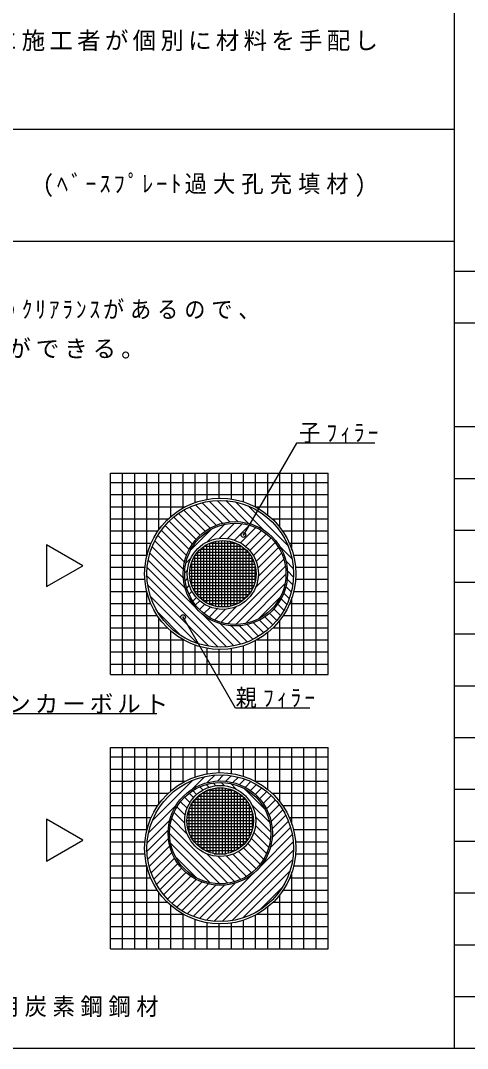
# Model space of a CAD drawing. Units: millimetres, scale not verified. Extents: x -19500 to 19500, y -13714 to 13350.
# Drawn here: x -12036 to -6333, y -13350 to -243 of the extents above; entities that cross this region are included whole.
import ezdxf

# ---------------------------------------------------------------- set-up
doc = ezdxf.new("R2010")
doc.units = ezdxf.units.MM
doc.header["$LTSCALE"] = 100
doc.header["$PDMODE"] = 32
doc.header["$PDSIZE"] = 60
doc.layers.add('F-0_F-0', color=4, linetype='Continuous')
doc.styles.add('ＭＳ ゴシック', font='')
doc.styles.get('ＭＳ ゴシック').set_extended_font_data('MS Gothic')

msp = doc.modelspace()

# ---------------------------------------------------------------- linework, layer by layer
at = {"layer": 'F-0_F-0'}
for p, q in [((-6500, -13350), (-6500, 11859.1)), ((-6500, -1632), (-19500, -1632)), ((-6500, -3060.5), (-19500, -3060.5)), ((-6500, -3437.6), (19500, -3437.6)), ((-6500, -4098.4), (19500, -4098.4)), ((-6500, -5420.1), (19500, -5420.1)), ((-8516.1, -5631.4), (-9192.3, -6802.6)), ((-7514.9, -5631.4), (-8516.1, -5631.4)), ((-10733.7, -8581.5), (-10733.7, -6013.4)), ((-10579.4, -8581.5), (-10579.4, -6013.4)), ((-10425.1, -7070.8), (-10425.1, -6013.4)), ((-10270.8, -6734.6), (-10270.8, -6013.4)), ((-10116.5, -6566.3), (-10116.5, -6013.4)), ((-9962.3, -6457.9), (-9962.3, -6013.4)), ((-9808, -6387.8), (-9808, -6013.4)), ((-9653.7, -6347.5), (-9653.7, -6013.4)), ((-9499.4, -6333.2), (-9499.4, -6013.4)), ((-9345.1, -6343.8), (-9345.1, -6013.4)), ((-9190.8, -6380), (-9190.8, -6013.4)), ((-9036.5, -6445.3), (-9036.5, -6013.4)), ((-8882.3, -6547), (-8882.3, -6013.4)), ((-8728, -6703.8), (-8728, -6013.4)), ((-8573.7, -6990.6), (-8573.7, -6013.4)), ((-8419.4, -8581.5), (-8419.4, -6013.4)), ((-8265.1, -8581.5), (-8265.1, -6013.4)), ((-10888, -6133.5), (-8110.8, -6133.5)), ((-6500, -6080.9), (19500, -6080.9)), ((-10888, -6287.8), (-8110.8, -6287.8)), ((-9802.7, -6416.6), (-9540.3, -6679)), ((-9719.1, -6391.1), (-9457.9, -6652.3)), ((-9628.4, -6372.7), (-9365.3, -6635.8)), ((-9529, -6363), (-9258.9, -6633)), ((-9418.2, -6364.6), (-9130.1, -6652.8)), ((-9290.7, -6383.1), (-8937.6, -6736.2)), ((-10888, -6442.1), (-9933.1, -6442.1)), ((-10019, -6527.5), (-9742, -6804.6)), ((-9952.1, -6485.4), (-9681.6, -6755.9)), ((-9880.1, -6448.3), (-9614.5, -6713.8)), ((-9132.5, -6432.2), (-8622.6, -6942.1)), ((-9042.6, -6442.1), (-8110.8, -6442.1)), ((-10888, -6596.4), (-10149.9, -6596.4)), ((-10192.1, -6681.8), (-9884.6, -6989.2)), ((-10138.9, -6625.8), (-9843.7, -6921.1)), ((-10081.3, -6574.4), (-9796, -6859.6)), ((-9653.4, -6890.1), (-9428.7, -6665.4)), ((-9500.8, -6846.5), (-9305.7, -6651.5)), ((-9393.5, -6848.3), (-9203.1, -6657.9)), ((-9305.5, -6869.4), (-9113.5, -6677.4)), ((-8825.7, -6596.4), (-8110.8, -6596.4)), ((-10888, -6750.7), (-10282.1, -6750.7)), ((-10284.6, -6807.4), (-9943.5, -7148.6)), ((-10240.7, -6742.3), (-9918.3, -7064.7)), ((-9864.1, -6991.6), (-9600.8, -6728.3)), ((-9230.5, -6903.5), (-9033.6, -6706.6)), ((-9166, -6948.1), (-8961.8, -6743.9)), ((-9110.9, -7002.1), (-8897.2, -6788.4)), ((-8693.5, -6750.7), (-8110.8, -6750.7)), ((-6500, -6741.7), (19500, -6741.7)), ((-10888, -6905), (-10368.6, -6905)), ((-10323.7, -6877.5), (-9958.1, -7243)), ((-9688.8, -6943.5), (-9220.7, -6943.5)), ((-9659.1, -7669.2), (-9659.1, -6925.6)), ((-9620.6, -7688), (-9620.6, -6906.9)), ((-9615.9, -6905), (-9293.5, -6905)), ((-9582, -7702.2), (-9582, -6892.7)), ((-9543.4, -7712.3), (-9543.4, -6882.5)), ((-9504.8, -7718.7), (-9504.8, -6876.1)), ((-9466.3, -7721.6), (-9466.3, -6873.3)), ((-9427.7, -7720.9), (-9427.7, -6874)), ((-9389.1, -7716.6), (-9389.1, -6878.2)), ((-9350.6, -7708.7), (-9350.6, -6886.1)), ((-9312, -7697), (-9312, -6897.9)), ((-9273.4, -7681), (-9273.4, -6913.8)), ((-9234.8, -7660.3), (-9234.8, -6934.6)), ((-9065.3, -7065.6), (-8839.2, -6839.5)), ((-9029.9, -7139.4), (-8787.8, -6897.2)), ((-8733.8, -6940), (-8573.5, -7100.3)), ((-8607, -6905), (-8110.8, -6905)), ((-10888, -7059.2), (-10422.2, -7059.2)), ((-10385.4, -7034), (-9932.9, -7486.4)), ((-10357.4, -6952.8), (-9958.1, -7352.2)), ((-9813.4, -7524), (-9813.4, -7070.8)), ((-9805.8, -7059.2), (-9103.6, -7059.2)), ((-9776.3, -7020.7), (-9133.1, -7020.7)), ((-9774.8, -7575.9), (-9774.8, -7019)), ((-9738.6, -6982.1), (-9170.8, -6982.1)), ((-9736.3, -7614.8), (-9736.3, -6980)), ((-9697.7, -7645.2), (-9697.7, -6949.6)), ((-9196.3, -7633.9), (-9196.3, -6960.9)), ((-9157.7, -7600.4), (-9157.7, -6994.4)), ((-9119.1, -7557), (-9119.1, -7037.8)), ((-9007.2, -7225.7), (-8743.1, -6961.6)), ((-9002.7, -7330.3), (-8705.5, -7033.1)), ((-8553.4, -7059.2), (-8110.8, -7059.2)), ((-10406.6, -7121.9), (-9811.1, -7717.3)), ((-9927.1, -7163.7), (-9862.1, -7098.7)), ((-9860.9, -7175), (-9048.5, -7175)), ((-9852, -7446.4), (-9852, -7148.4)), ((-9847.3, -7136.4), (-9062.2, -7136.4)), ((-9829.1, -7097.8), (-9080.3, -7097.8)), ((-9390.6, -7936.4), (-8656, -7201.8)), ((-9080.6, -7497.5), (-9080.6, -7097.4)), ((-9042, -7395.8), (-9042, -7199.1)), ((-9037.3, -7474), (-8675.9, -7112.6)), ((-8650.4, -7132.5), (-8555.1, -7227.8)), ((-10888, -7213.5), (-10448.5, -7213.5)), ((-10422.8, -7323.8), (-9514.2, -8232.4)), ((-10419.8, -7217.7), (-9408.1, -8229.4)), ((-9941, -7286.7), (-9905.6, -7251.4)), ((-9879, -7290.7), (-9030.5, -7290.7)), ((-9877.8, -7329.2), (-9031.6, -7329.2)), ((-9876.6, -7252.1), (-9032.9, -7252.1)), ((-9870.6, -7213.5), (-9038.8, -7213.5)), ((-9288.6, -7943.5), (-8649, -7303.9)), ((-8630.6, -7261.4), (-8553.4, -7338.6)), ((-8527.2, -7213.5), (-8110.8, -7213.5)), ((-10888, -7367.8), (-10449.6, -7367.8)), ((-10411.6, -7444.1), (-9634.5, -8221.2)), ((-9934.5, -7389.3), (-9903.8, -7358.6)), ((-9915, -7479), (-9882.7, -7446.6)), ((-9873.1, -7367.8), (-9036.3, -7367.8)), ((-9864.8, -7406.4), (-9044.7, -7406.4)), ((-9852.5, -7445), (-9056.9, -7445)), ((-9166.6, -7930.6), (-8661.8, -7425.8)), ((-8649.9, -7460.3), (-8581.5, -7528.7)), ((-8633.4, -7367.7), (-8563.1, -7438)), ((-8526.1, -7367.8), (-8110.8, -7367.8)), ((-6500, -7402.5), (19500, -7402.5)), ((-10888, -7522.1), (-10425.6, -7522.1)), ((-10425.1, -8581.5), (-10425.1, -7524.1)), ((-10377, -7587.8), (-9778.2, -8186.6)), ((-9885.8, -7558.8), (-9848.6, -7521.6)), ((-9791.3, -7600.9), (-9838, -7647.5)), ((-9836, -7483.5), (-9073.4, -7483.5)), ((-9814.6, -7522.1), (-9094.8, -7522.1)), ((-9787.5, -7560.7), (-9122, -7560.7)), ((-9752.9, -7599.2), (-9156.5, -7599.2)), ((-8998.2, -7871.3), (-8721.1, -7594.2)), ((-8676.5, -7542.8), (-8607, -7612.2)), ((-8550.1, -7522.1), (-8110.8, -7522.1)), ((-10888, -7676.4), (-10374.5, -7676.4)), ((-9804, -7695.3), (-9750, -7641.3)), ((-9752.9, -7753.2), (-9686.6, -7686.9)), ((-9708, -7637.8), (-9201.4, -7637.8)), ((-9695.2, -7804.6), (-9612.8, -7722.2)), ((-9645.5, -7676.4), (-9263.9, -7676.4)), ((-9530.1, -7715), (-9379.3, -7715)), ((-9479.8, -7916.5), (-9278.2, -7714.9)), ((-8753.5, -7684), (-8675.8, -7761.7)), ((-8711.4, -7617), (-8638.7, -7689.7)), ((-8601.1, -7676.4), (-8110.8, -7676.4)), ((-8573.7, -8581.5), (-8573.7, -7604.3)), ((-10888, -7830.7), (-10291.3, -7830.7)), ((-10281.5, -7792.4), (-9982.8, -8091.1)), ((-10270.8, -8581.5), (-10270.8, -7860.3)), ((-9291.1, -9012.3), (-9962, -7850.2)), ((-9714.9, -7813.5), (-9312.3, -8216.2)), ((-9630.8, -7849.3), (-9526.4, -7745)), ((-9559.3, -7886.9), (-9421.9, -7749.5)), ((-8918.6, -7846.1), (-8816.3, -7948.5)), ((-8857.2, -7798.5), (-8764.8, -7890.9)), ((-8802.1, -7744.4), (-8717.9, -7828.6)), ((-8684.4, -7830.7), (-8110.8, -7830.7)), ((-10888, -7985), (-10164, -7985)), ((-9484, -7935.4), (-9224.4, -8194.9)), ((-9349.7, -7960.5), (-9143.2, -8167)), ((-9240.6, -7960.6), (-9067.9, -8133.2)), ((-9146.1, -7945.9), (-8997.9, -8094.2)), ((-9062.2, -7920.7), (-8932.7, -8050.3)), ((-8986.8, -7887.1), (-8872.2, -8001.6)), ((-8811.7, -7985), (-8110.8, -7985)), ((-8728, -8581.5), (-8728, -7891.1)), ((-10116.5, -8581.5), (-10116.5, -8028.6)), ((-8882.3, -8581.5), (-8882.3, -8047.8)), ((-6500, -8063.4), (19500, -8063.4)), ((-10888, -8139.2), (-9958.2, -8139.2)), ((-9962.3, -8581.5), (-9962.3, -8136.9)), ((-9808, -8581.5), (-9808, -8207)), ((-9653.7, -8581.5), (-9653.7, -8247.3)), ((-9345.1, -8581.5), (-9345.1, -8251.1)), ((-9190.8, -8581.5), (-9190.8, -8214.8)), ((-9036.5, -8581.5), (-9036.5, -8149.6)), ((-9017.5, -8139.2), (-8110.8, -8139.2)), ((-10888, -8293.5), (-8110.8, -8293.5)), ((-9499.4, -8581.5), (-9499.4, -8261.6)), ((-10888, -8447.8), (-8110.8, -8447.8)), ((-6500, -8724.2), (19500, -8724.2)), ((-8345.8, -9012.3), (-9291.1, -9012.3)), ((-12556.7, -9077.6), (-10294.8, -9077.6)), ((-6500, -9385), (19500, -9385)), ((-10733.7, -12081.3), (-10733.7, -9513.2)), ((-10579.4, -12081.3), (-10579.4, -9513.2)), ((-10425.1, -10570.6), (-10425.1, -9513.2)), ((-10270.8, -10234.4), (-10270.8, -9513.2)), ((-10116.5, -10066.1), (-10116.5, -9513.2)), ((-9962.3, -9957.7), (-9962.3, -9513.2)), ((-9808, -9887.6), (-9808, -9513.2)), ((-9653.7, -9847.3), (-9653.7, -9513.2)), ((-9499.4, -9833), (-9499.4, -9513.2)), ((-9345.1, -9843.5), (-9345.1, -9513.2)), ((-9190.8, -9879.8), (-9190.8, -9513.2)), ((-9036.5, -9945.1), (-9036.5, -9513.2)), ((-8882.3, -10046.8), (-8882.3, -9513.2)), ((-8728, -10203.5), (-8728, -9513.2)), ((-8573.7, -10490.4), (-8573.7, -9513.2)), ((-8419.4, -12081.3), (-8419.4, -9513.2)), ((-8265.1, -12081.3), (-8265.1, -9513.2)), ((-10888, -9633.3), (-8110.8, -9633.3)), ((-10888, -9787.6), (-8110.8, -9787.6)), ((-10888, -9941.9), (-9933.1, -9941.9)), ((-10353.1, -10441.9), (-9843.1, -9931.9)), ((-9845.2, -10043.1), (-9684.9, -9882.8)), ((-9652.8, -9959.8), (-9557.4, -9864.4)), ((-9523.9, -9940), (-9446.6, -9862.7)), ((-9477.1, -9958.4), (-9436.9, -9998.6)), ((-9417.5, -9942.7), (-9347.3, -9872.5)), ((-9325, -9959.2), (-9256.6, -9890.9)), ((-9242.5, -9985.9), (-9173, -9916.4)), ((-9168.3, -10020.8), (-9095.6, -9948.1)), ((-9042.6, -9941.9), (-8110.8, -9941.9)), ((-9789, -10110.3), (-9838, -10061.4)), ((-9749.2, -10013.5), (-9709.3, -10053.5)), ((-9692.3, -10820.8), (-9692.3, -10077.2)), ((-9669.4, -9984.3), (-9633.8, -10019.9)), ((-9653.7, -10839.5), (-9653.7, -10058.5)), ((-9649, -10056.5), (-9326.6, -10056.5)), ((-9615.1, -10853.7), (-9615.1, -10044.2)), ((-9579.7, -9964.9), (-9545.2, -9999.4)), ((-9576.5, -10863.9), (-9576.5, -10034.1)), ((-9538, -10870.3), (-9538, -10027.7)), ((-9499.4, -10873.1), (-9499.4, -10024.9)), ((-9460.8, -10872.4), (-9460.8, -10025.6)), ((-9422.3, -10868.2), (-9422.3, -10029.8)), ((-9383.7, -10860.3), (-9383.7, -10037.7)), ((-9354.1, -9972.3), (-9280.4, -10046)), ((-9345.1, -10848.5), (-9345.1, -10049.4)), ((-9306.5, -10832.6), (-9306.5, -10065.4)), ((-9268, -10811.9), (-9268, -10086.1)), ((-9182.1, -10035.2), (-8918.7, -10298.6)), ((-9101.3, -10062.8), (-9023.6, -9985.2)), ((-9040.8, -10111.5), (-8956.6, -10027.3)), ((-8986.8, -10166.6), (-8894.4, -10074.2)), ((-6500, -10045.9), (19500, -10045.9)), ((-10888, -10096.2), (-10149.9, -10096.2)), ((-9995, -10204.1), (-9911.4, -10287.7)), ((-9943.6, -10146.5), (-9875.7, -10214.4)), ((-9885.7, -10095.3), (-9829.6, -10151.3)), ((-9846.5, -10675.6), (-9846.5, -10222.4)), ((-9839, -10210.8), (-9136.7, -10210.8)), ((-9809.4, -10172.2), (-9166.2, -10172.2)), ((-9808, -10727.4), (-9808, -10170.5)), ((-9771.7, -10133.7), (-9204, -10133.7)), ((-9769.4, -10766.4), (-9769.4, -10131.6)), ((-9730.8, -10796.8), (-9730.8, -10101.2)), ((-9721.9, -10095.1), (-9253.8, -10095.1)), ((-9229.4, -10785.5), (-9229.4, -10112.5)), ((-9190.8, -10752), (-9190.8, -10146)), ((-9152.3, -10708.6), (-9152.3, -10189.4)), ((-8939.1, -10228), (-8836.8, -10125.6)), ((-8898.2, -10296.1), (-8783.6, -10181.6)), ((-8825.7, -10096.2), (-8110.8, -10096.2)), ((-10888, -10250.5), (-10282.1, -10250.5)), ((-10402.2, -10600.1), (-10049.1, -10247)), ((-10077.3, -10340), (-9940.2, -10477.2)), ((-10039.7, -10268.5), (-9934.8, -10373.5)), ((-9894.1, -10326.5), (-9081.6, -10326.5)), ((-9885.1, -10598), (-9885.1, -10300)), ((-9880.4, -10287.9), (-9095.3, -10287.9)), ((-9862.2, -10249.4), (-9113.4, -10249.4)), ((-9113.7, -10649), (-9113.7, -10248.9)), ((-9084.9, -10241.5), (-8855.8, -10470.6)), ((-9075.1, -10547.3), (-9075.1, -10350.6)), ((-8864.5, -10371.6), (-8735, -10242.1)), ((-8839.3, -10455.5), (-8691.1, -10307.2)), ((-8693.5, -10250.5), (-8110.8, -10250.5)), ((-10888, -10404.7), (-10368.6, -10404.7)), ((-10420.6, -10727.6), (-10132.4, -10439.4)), ((-10106.9, -10419.6), (-9908.3, -10618.1)), ((-9912.1, -10442.2), (-9063.6, -10442.2)), ((-9910.9, -10480.8), (-9064.7, -10480.8)), ((-9909.7, -10403.7), (-9066, -10403.7)), ((-9903.7, -10365.1), (-9071.9, -10365.1)), ((-9037.5, -10398), (-8841.9, -10593.6)), ((-8824.7, -10550), (-8652, -10377.3)), ((-8824.7, -10659.1), (-8618.3, -10452.6)), ((-8607, -10404.7), (-8110.8, -10404.7)), ((-10888, -10559), (-10422.2, -10559)), ((-10422.3, -10838.4), (-10152.2, -10568.3)), ((-10133.9, -10610.8), (-9494.3, -11250.4)), ((-10126.8, -10508.8), (-9392.2, -11243.3)), ((-9906.2, -10519.4), (-9069.4, -10519.4)), ((-9897.9, -10557.9), (-9077.8, -10557.9)), ((-9885.7, -10596.5), (-9090, -10596.5)), ((-9058.7, -10594.9), (-8867.8, -10785.9)), ((-9038.2, -10506.3), (-8848.3, -10696.2)), ((-8849.9, -10793.3), (-8590.3, -10533.8)), ((-8553.4, -10559), (-8110.8, -10559)), ((-10888, -10713.3), (-10448.5, -10713.3)), ((-10412.6, -10937.8), (-10149.5, -10674.7)), ((-10121, -10732.7), (-9616.2, -11237.5)), ((-9869.1, -10635.1), (-9106.5, -10635.1)), ((-9847.8, -10673.7), (-9127.9, -10673.7)), ((-9820.6, -10712.2), (-9155.1, -10712.2)), ((-9567.5, -11729.2), (-8555.9, -10717.5)), ((-9136.5, -10735.4), (-8934.3, -10937.6)), ((-9092.4, -10670.4), (-8897, -10865.8)), ((-8971.7, -11024.3), (-8569.1, -10621.6)), ((-8527.2, -10713.3), (-8110.8, -10713.3)), ((-6500, -10706.7), (19500, -10706.7)), ((-10888, -10867.6), (-10449.6, -10867.6)), ((-10394.2, -11028.5), (-10133, -10767.2)), ((-10368.6, -11112), (-10106.3, -10849.7)), ((-9786, -10750.8), (-9189.6, -10750.8)), ((-9741.1, -10789.4), (-9234.6, -10789.4)), ((-9678.7, -10827.9), (-9297, -10827.9)), ((-9657, -10869.5), (-9303, -11223.4)), ((-9563.3, -10866.5), (-9412.4, -10866.5)), ((-9461.5, -11732.2), (-8552.8, -10823.6)), ((-9326.6, -10872.6), (-9087.6, -11111.5)), ((-9253.3, -10836.8), (-9029.9, -11060.1)), ((-9190.2, -10790.8), (-8978.8, -11002.2)), ((-8526.1, -10867.6), (-8110.8, -10867.6)), ((-10337, -11189.5), (-10071.4, -10923.9)), ((-10299.9, -11261.5), (-10029.4, -10990.9)), ((-10061.7, -10901.1), (-9784.6, -11178.2)), ((-9516, -10901.4), (-9223.5, -11193.9)), ((-9412.4, -10895.9), (-9152, -11156.3)), ((-9341.2, -11721), (-8564, -10943.9)), ((-10888, -11021.9), (-10425.6, -11021.9)), ((-10425.1, -12081.3), (-10425.1, -11023.9)), ((-10257.7, -11328.4), (-9980.7, -11051.4)), ((-10210.9, -11390.6), (-9925.6, -11105.4)), ((-9663.4, -11716), (-9067.9, -11120.5)), ((-9197.4, -11686.4), (-8598.7, -11087.6)), ((-8573.7, -12081.3), (-8573.7, -11104.1)), ((-8550.1, -11021.9), (-8110.8, -11021.9)), ((-10888, -11176.2), (-10374.5, -11176.2)), ((-10159.4, -11448.3), (-9864.2, -11153.1)), ((-10103.5, -11501.4), (-9796.1, -11194)), ((-10043, -11550), (-9720.6, -11227.7)), ((-9977.8, -11594), (-9636.7, -11252.9)), ((-9907.8, -11633), (-9542.2, -11267.5)), ((-9832.4, -11666.8), (-9433.1, -11267.5)), ((-9751.3, -11694.7), (-9298.9, -11242.3)), ((-8601.1, -11176.2), (-8110.8, -11176.2)), ((-10888, -11330.5), (-10291.3, -11330.5)), ((-10270.8, -12081.3), (-10270.8, -11360)), ((-8992.9, -11590.9), (-8694.2, -11292.2)), ((-8728, -12081.3), (-8728, -11390.9)), ((-8684.4, -11330.5), (-8110.8, -11330.5)), ((-6500, -11367.5), (19500, -11367.5)), ((-10888, -11484.7), (-10164, -11484.7)), ((-10116.5, -12081.3), (-10116.5, -11528.4)), ((-8811.7, -11484.7), (-8110.8, -11484.7)), ((-10888, -11639), (-9958.2, -11639)), ((-9962.3, -12081.3), (-9962.3, -11636.7)), ((-9036.5, -12081.3), (-9036.5, -11649.4)), ((-9017.5, -11639), (-8110.8, -11639)), ((-8882.3, -12081.3), (-8882.3, -11547.6)), ((-10888, -11793.3), (-8110.8, -11793.3)), ((-9808, -12081.3), (-9808, -11706.8)), ((-9653.7, -12081.3), (-9653.7, -11747.1)), ((-9499.4, -12081.3), (-9499.4, -11761.4)), ((-9345.1, -12081.3), (-9345.1, -11750.9)), ((-9190.8, -12081.3), (-9190.8, -11714.6)), ((-10888, -11947.6), (-8110.8, -11947.6)), ((-6500, -12028.3), (19500, -12028.3)), ((-6500, -12689.2), (19500, -12689.2)), ((19500, -13350), (-19500, -13350))]:
    msp.add_line(p, q, dxfattribs=at)
at = {"layer": 'F-0_F-0', "color": 3}
for p, q in [((-10888, -6013.4), (-8110.8, -6013.4)), ((-10888, -8581.5), (-10888, -6013.4)), ((-8110.8, -8581.5), (-8110.8, -6013.4)), ((-10888, -8581.5), (-8110.8, -8581.5)), ((-10888, -9513.2), (-8110.8, -9513.2)), ((-10888, -12081.3), (-10888, -9513.2)), ((-8110.8, -12081.3), (-8110.8, -9513.2)), ((-10888, -12081.3), (-8110.8, -12081.3))]:
    msp.add_line(p, q, dxfattribs=at)
at = {"layer": 'F-0_F-0'}
for points in [[(-11242.9, -7194.5), (-11703.6, -6928.5), (-11703.6, -7460.4)], [(-11242.9, -10694.3), (-11703.6, -10428.3), (-11703.6, -10960.2)]]:
    msp.add_lwpolyline(points, close=True, dxfattribs=at)
at = {"layer": 'F-0_F-0', "color": 3}
for centre, radius in [((-9487.8, -7297.4), 964.3), ((-9487.8, -7297.4), 935.4), ((-9295, -7297.4), 665.4), ((-9295, -7297.4), 646.1), ((-9454.7, -7297.4), 453.2), ((-9454.7, -7297.4), 424.3), ((-9487.8, -10797.2), 964.3), ((-9487.8, -10604.4), 665.4), ((-9487.8, -10604.4), 646.1), ((-9487.8, -10449), 453.2), ((-9487.8, -10449), 424.3)]:
    msp.add_circle(centre, radius, dxfattribs=at)
at = {"layer": 'F-0_F-0'}
msp.add_circle((-9487.8, -10797.2), 935.4, dxfattribs=at)
for p in [(-9192.3, -6802.6), (-9962, -7850.2)]:
    msp.add_point(p, dxfattribs=at)

# ---------------------------------------------------------------- texts
at = {"layer": 'F-0_F-0', "color": 7, "char_height": 219.9, "attachment_point": 7, "style": 'ＭＳ ゴシック'}
for s, insert in [('\\T1.18;・親子ﾌｨﾗｰ以外の部品は、一般柱脚と同様に施工者が個別に材料を手配し', (-19100, -632)), ('\\T1.27;\\W0.95;(ﾍﾞｰｽﾌﾟﾚｰﾄ過大孔充填材)', (-11751.8, -2491.7)), ('\\T1.28;\\W0.9;ｱﾝｶｰﾎﾞﾙﾄとﾍﾞｰｽﾌﾟﾚｰﾄの孔には、24mm～42mmのｸﾘｱﾗﾝｽがあるので、', (-19100, -4060.5)), ('\\T1.21;建方時に、親子ﾌｨﾗｰでｸﾘｱﾗﾝｽを埋めることができる。', (-19100, -4560.5)), ('\\T1.3;\\W0.9;子ﾌｨﾗｰ', (-8482.7, -5631.4)), ('\\T1.3;\\W0.9;親ﾌｨﾗｰ', (-9291.1, -9012.3)), ('\\T1.17;アンカーボルト', (-12556.7, -9077.6)), ('\\T1.25;\\W0.95;親子ﾌｨﾗｰ材質：S45C\\~JIS\\~G\\~4051\\~機械構造用炭素鋼鋼材', (-19100, -12950))]:
    msp.add_mtext(s, dxfattribs=dict(at, insert=insert))

doc.saveas('drawing.dxf')
